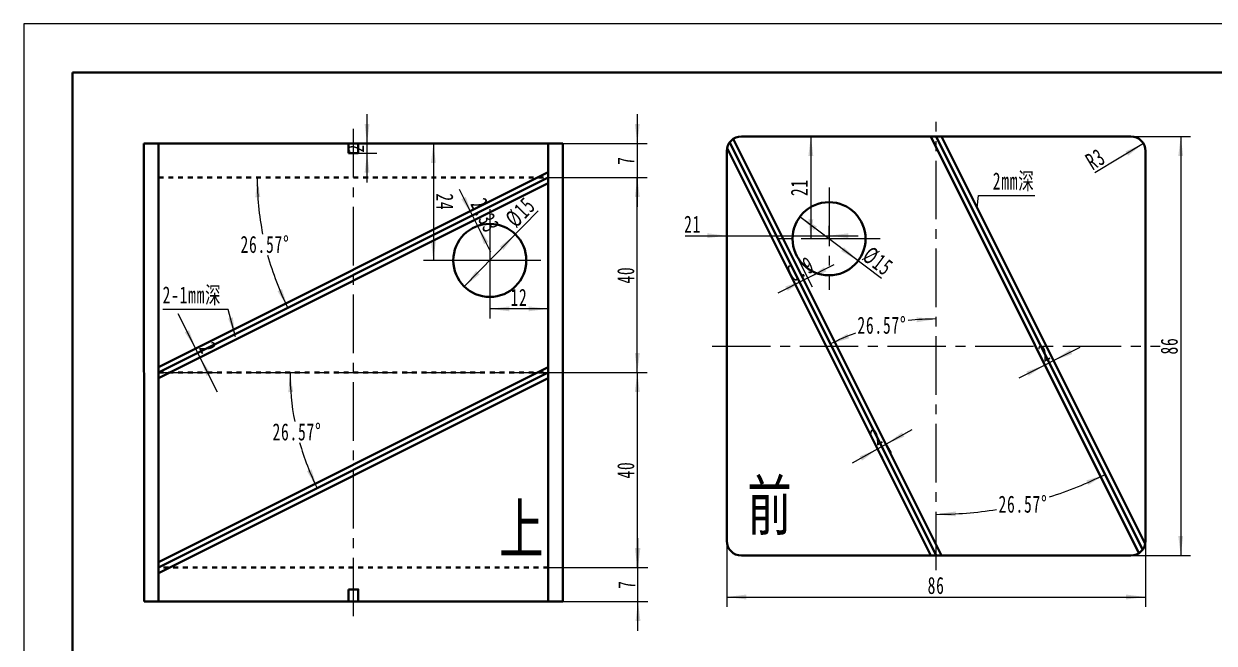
# Model space of a CAD drawing. Header units: millimetres. Extents: x -210 to 437, y -148 to 148.
# Drawn here: x -210 to 34.4, y 21.4 to 148.5 of the extents above; entities that cross this region are included whole.
import ezdxf

# ---------------------------------------------------------------- set-up
doc = ezdxf.new("R2010")
doc.units = ezdxf.units.MM
doc.linetypes.add('点画线', pattern=[18, 12, -2, 2, -2])
doc.linetypes.add('虚线', pattern=[2, 1, -1])
doc.layers.get('0').update_dxf_attribs({"lineweight": 35})
for name, color, linetype, lineweight in [('中心线层', 1, '点画线', 18), ('尺寸线层', 3, 'Continuous', 18), ('粗实线层', 7, 'Continuous', 35), ('细实线层', 7, 'Continuous', 18)]:
    doc.layers.add(name, color=color, linetype=linetype, lineweight=lineweight)
doc.styles.add('标准', font='', dxfattribs={"width": 0.667})
doc.styles.get('标准').set_extended_font_data('宋体')
doc.dimstyles.new('GB_尺寸', dxfattribs={"dimtxt": 3.5, "dimasz": 4, "dimexe": 2, "dimexo": 0, "dimtad": 1, "dimdsep": 46, "dimtxsty": '标准', "dimblk": '_CAXARROW', "dimcen": 0, "dimdle": 8, "dimazin": 2, "dimtfac": 0.707107, "dimtdec": 3, "dimtmove": 2, "dimatfit": 3, "dimfxl": 1, "dimfrac": 2, "dimtolj": 1, "dimarcsym": 1})

# ---------------------------------------------------------------- blocks, each defined once
blk = doc.blocks.new('$CAXA_FRAME_13B17AC1$')
at = {"layer": '粗实线层'}
for p, q in [((-200, 138.5), (-200, -138.5)), ((200, 138.5), (-200, 138.5))]:
    blk.add_line(p, q, dxfattribs=at)
at = {"layer": '细实线层'}
for p, q in [((210, 148.5), (-210, 148.5)), ((-210, 148.5), (-210, -148.5))]:
    blk.add_line(p, q, dxfattribs=at)
blk = doc.blocks.new('*X4')
at = {"layer": '尺寸线层', "linetype": 'Continuous'}
for points in [[(-32.92, 62.27), (-29.19, 63.8), (-29.68, 64.67)], [(-34.66, 61.28), (-37.9, 58.88), (-38.39, 59.75)]]:
    blk.add_hatch(color=0, dxfattribs=at).paths.add_polyline_path(points, flags=0)
at = {"layer": '尺寸线层', "color": 0, "linetype": 'Continuous'}
for p, q in [((-27.69, 65.21), (-39.89, 58.34)), ((-35.32, 62.45), (-33.68, 59.54)), ((-33.58, 63.43), (-31.94, 60.52))]:
    blk.add_line(p, q, dxfattribs=at)
at = {"layer": '尺寸线层', "color": 0, "insert": (-34.95, 63.83), "char_height": 3.5, "width": 7, "attachment_point": 5, "rotation": 29.4198, "line_spacing_factor": 1.15057, "style": '标准'}
blk.add_mtext('\\T1.1;2', dxfattribs=at)
blk = doc.blocks.new('_CAXARROW')
blk.add_hatch(color=0).paths.add_polyline_path([(0, 0), (-1, 0.125), (-1, -0.125)], flags=0)
blk = doc.blocks.new('*X5')
at = {"layer": '尺寸线层', "linetype": 'Continuous'}
for points in [[(1.45, 79.4), (5.25, 80.74), (4.81, 81.64)], [(-0.34, 78.51), (-3.69, 76.27), (-4.14, 77.16)]]:
    blk.add_hatch(color=0, dxfattribs=at).paths.add_polyline_path(points, flags=0)
at = {"layer": '尺寸线层', "color": 0, "linetype": 'Continuous'}
for p, q in [((6.82, 82.08), (-5.7, 75.82)), ((1.85, 78.61), (0.56, 81.19)), ((0.06, 77.72), (-1.23, 80.29))]:
    blk.add_line(p, q, dxfattribs=at)
at = {"layer": '尺寸线层', "color": 0, "insert": (-0.5, 81.06), "char_height": 3.5, "width": 7, "attachment_point": 5, "rotation": 26.57, "line_spacing_factor": 1.15057, "style": '标准'}
blk.add_mtext('\\T1.1;2', dxfattribs=at)
blk = doc.blocks.new('*X6')
at = {"layer": '尺寸线层', "color": 0, "linetype": 'Continuous'}
blk.add_line((-7.55, -2.54), (-7.3, 0), dxfattribs=at)
at = {"layer": '尺寸线层', "color": 0}
blk.add_line((-7.3, 0), (4.25, 0), dxfattribs=at)
at = {"layer": '尺寸线层', "color": 0, "insert": (0, 2.79), "char_height": 3.5, "width": 16.991, "attachment_point": 5, "line_spacing_factor": 1.15057, "style": '标准'}
blk.add_mtext('\\T1.1;2mm深', dxfattribs=at)
blk = doc.blocks.new('*X7')
at = {"layer": '尺寸线层', "linetype": 'Continuous'}
for points in [[(12.01, 56.05), (8.18, 54.8), (8.59, 53.89)], [(-22.67, 47.86), (-18.68, 48.46), (-18.65, 47.46)]]:
    blk.add_hatch(color=0, dxfattribs=at).paths.add_polyline_path(points, flags=0)
at = {"layer": '尺寸线层', "color": 0, "linetype": 'Continuous'}
for start, end in [(287.4431, 296.57), (270, 279.1972)]:
    blk.add_arc((-22.67, 125.4), 77.54, start, end, dxfattribs=at)
at = {"layer": '尺寸线层', "color": 0, "insert": (-4.85, 49.93), "char_height": 3.5, "width": 20.4497, "attachment_point": 5, "line_spacing_factor": 1.15057, "style": '标准'}
blk.add_mtext('\\T1.1;26.57%%D', dxfattribs=at)
blk = doc.blocks.new('*X8')
at = {"layer": '尺寸线层', "linetype": 'Continuous'}
for points in [[(-65.67, 30.9), (-61.67, 31.4), (-61.67, 30.4)], [(20.33, 30.9), (16.33, 31.4), (16.33, 30.4)]]:
    blk.add_hatch(color=0, dxfattribs=at).paths.add_polyline_path(points, flags=0)
at = {"layer": '尺寸线层', "color": 0, "linetype": 'Continuous'}
for p, q in [((-65.67, 42.4), (-65.67, 28.9)), ((20.33, 42.4), (20.33, 28.9)), ((-65.67, 30.9), (20.33, 30.9))]:
    blk.add_line(p, q, dxfattribs=at)
at = {"layer": '尺寸线层', "color": 0, "insert": (-22.67, 33.25), "char_height": 3.5, "width": 7, "attachment_point": 5, "line_spacing_factor": 1.15057, "style": '标准'}
blk.add_mtext('\\T1.1;86', dxfattribs=at)
blk = doc.blocks.new('*X15')
at = {"layer": '尺寸线层', "linetype": 'Continuous'}
for points in [[(-84.03, 76.95), (-83.53, 72.95), (-84.53, 72.95)], [(-84.03, 36.95), (-83.53, 40.95), (-84.53, 40.95)]]:
    blk.add_hatch(color=0, dxfattribs=at).paths.add_polyline_path(points, flags=0)
at = {"layer": '尺寸线层', "color": 0, "linetype": 'Continuous'}
for p, q in [((-102.32, 76.95), (-82.03, 76.95)), ((-84.03, 76.95), (-84.03, 36.95)), ((-102.32, 36.95), (-82.03, 36.95))]:
    blk.add_line(p, q, dxfattribs=at)
at = {"layer": '尺寸线层', "color": 0, "insert": (-86.39, 56.95), "char_height": 3.5, "width": 7, "attachment_point": 5, "rotation": 90, "line_spacing_factor": 1.15057, "style": '标准'}
blk.add_mtext('\\T1.1;40', dxfattribs=at)
blk = doc.blocks.new('*X16')
at = {"layer": '尺寸线层', "linetype": 'Continuous'}
for points in [[(-84.03, 116.95), (-84.53, 112.95), (-83.53, 112.95)], [(-84.03, 76.95), (-84.53, 80.95), (-83.53, 80.95)]]:
    blk.add_hatch(color=0, dxfattribs=at).paths.add_polyline_path(points, flags=0)
at = {"layer": '尺寸线层', "color": 0, "linetype": 'Continuous'}
for p, q in [((-102.32, 116.95), (-82.03, 116.95)), ((-84.03, 76.95), (-84.03, 116.95)), ((-102.32, 76.95), (-82.03, 76.95))]:
    blk.add_line(p, q, dxfattribs=at)
at = {"layer": '尺寸线层', "color": 0, "insert": (-86.39, 96.95), "char_height": 3.5, "width": 7, "attachment_point": 5, "rotation": 90, "line_spacing_factor": 1.15057, "style": '标准'}
blk.add_mtext('\\T1.1;40', dxfattribs=at)
blk = doc.blocks.new('*X17')
at = {"layer": '尺寸线层', "linetype": 'Continuous'}
for points in [[(-84.03, 123.95), (-83.53, 127.95), (-84.53, 127.95)], [(-84.03, 116.95), (-83.53, 112.95), (-84.53, 112.95)]]:
    blk.add_hatch(color=0, dxfattribs=at).paths.add_polyline_path(points, flags=0)
at = {"layer": '尺寸线层', "color": 0, "linetype": 'Continuous'}
for p, q in [((-84.03, 129.95), (-84.03, 110.95)), ((-102.32, 123.95), (-82.03, 123.95)), ((-102.32, 116.95), (-82.03, 116.95))]:
    blk.add_line(p, q, dxfattribs=at)
at = {"layer": '尺寸线层', "color": 0, "insert": (-86.37, 120.45), "char_height": 3.5, "width": 7, "attachment_point": 5, "rotation": 90, "line_spacing_factor": 1.15057, "style": '标准'}
blk.add_mtext('\\T1.1;7', dxfattribs=at)
blk = doc.blocks.new('*X18')
at = {"layer": '尺寸线层', "linetype": 'Continuous'}
for points in [[(-83.89, 36.95), (-84.39, 40.95), (-83.39, 40.95)], [(-83.89, 29.95), (-84.39, 25.95), (-83.39, 25.95)]]:
    blk.add_hatch(color=0, dxfattribs=at).paths.add_polyline_path(points, flags=0)
at = {"layer": '尺寸线层', "color": 0, "linetype": 'Continuous'}
for p, q in [((-83.89, 23.95), (-83.89, 42.95)), ((-102.32, 36.95), (-81.89, 36.95)), ((-99.33, 29.95), (-81.89, 29.95))]:
    blk.add_line(p, q, dxfattribs=at)
at = {"layer": '尺寸线层', "color": 0, "insert": (-86.22, 33.45), "char_height": 3.5, "width": 7, "attachment_point": 5, "rotation": 90, "line_spacing_factor": 1.15057, "style": '标准'}
blk.add_mtext('\\T1.1;7', dxfattribs=at)
blk = doc.blocks.new('*X19')
at = {"layer": '尺寸线层', "linetype": 'Continuous'}
for points in [[(-155.34, 76.95), (-154.69, 72.97), (-155.69, 72.92)], [(-149.74, 53.23), (-150.93, 57.07), (-151.85, 56.68)]]:
    blk.add_hatch(color=0, dxfattribs=at).paths.add_polyline_path(points, flags=0)
at = {"layer": '尺寸线层', "color": 0, "linetype": 'Continuous'}
for start, end in [(180, 190.9089), (195.6846, 206.57)]:
    blk.add_arc((-102.3, 76.95), 53.04, start, end, dxfattribs=at)
at = {"layer": '尺寸线层', "color": 0, "insert": (-153.92, 64.76), "char_height": 3.5, "width": 20.4497, "attachment_point": 5, "line_spacing_factor": 1.15057, "style": '标准'}
blk.add_mtext('\\T1.1;26.57%%D', dxfattribs=at)
blk = doc.blocks.new('*X20')
at = {"layer": '尺寸线层', "linetype": 'Continuous'}
for points in [[(-162.08, 116.95), (-161.45, 112.97), (-162.45, 112.92)], [(-155.77, 90.22), (-156.99, 94.06), (-157.9, 93.66)]]:
    blk.add_hatch(color=0, dxfattribs=at).paths.add_polyline_path(points, flags=0)
at = {"layer": '尺寸线层', "color": 0, "linetype": 'Continuous'}
for start, end in [(180, 191.1754), (195.4131, 206.57)]:
    blk.add_arc((-102.32, 116.95), 59.77, start, end, dxfattribs=at)
at = {"layer": '尺寸线层', "color": 0, "insert": (-160.49, 103.22), "char_height": 3.5, "width": 20.4497, "attachment_point": 5, "line_spacing_factor": 1.15057, "style": '标准'}
blk.add_mtext('\\T1.1;26.57%%D', dxfattribs=at)
blk = doc.blocks.new('*X34')
at = {"layer": '尺寸线层', "linetype": 'Continuous'}
for points in [[(-49.02, 96.33), (-45.22, 97.68), (-45.67, 98.57)], [(-49.82, 95.93), (-53.18, 93.7), (-53.63, 94.59)]]:
    blk.add_hatch(color=0, dxfattribs=at).paths.add_polyline_path(points, flags=0)
at = {"layer": '尺寸线层', "color": 0, "linetype": 'Continuous'}
for p, q in [((-52.25, 100.79), (-48.93, 94.15)), ((-51.45, 101.19), (-48.13, 94.55)), ((-43.66, 99.02), (-55.19, 93.25))]:
    blk.add_line(p, q, dxfattribs=at)
at = {"layer": '尺寸线层', "color": 0, "insert": (-50.48, 98.24), "char_height": 3.5, "width": 10.0057, "attachment_point": 5, "rotation": 26.57, "line_spacing_factor": 1.15057, "style": '标准'}
blk.add_mtext('\\T1.1;0.9', dxfattribs=at)
blk = doc.blocks.new('*X35')
at = {"layer": '尺寸线层', "linetype": 'Continuous'}
for points in [[(-65.67, 105.03), (-69.67, 105.53), (-69.67, 104.53)], [(-44.67, 105.03), (-40.67, 105.53), (-40.67, 104.53)]]:
    blk.add_hatch(color=0, dxfattribs=at).paths.add_polyline_path(points, flags=0)
at = {"layer": '尺寸线层', "color": 0, "linetype": 'Continuous'}
for p, q in [((-65.67, 104.56), (-65.67, 107.03)), ((-44.67, 104.4), (-44.67, 107.03)), ((-74.17, 105.03), (-38.67, 105.03))]:
    blk.add_line(p, q, dxfattribs=at)
at = {"layer": '尺寸线层', "color": 0, "insert": (-72.67, 107.4), "char_height": 3.5, "width": 7, "attachment_point": 5, "line_spacing_factor": 1.15057, "style": '标准'}
blk.add_mtext('\\T1.1;21', dxfattribs=at)
blk = doc.blocks.new('*X36')
at = {"layer": '尺寸线层', "linetype": 'Continuous'}
for points in [[(-48.4, 125.4), (-47.9, 121.4), (-48.9, 121.4)], [(-48.4, 104.4), (-47.9, 108.4), (-48.9, 108.4)]]:
    blk.add_hatch(color=0, dxfattribs=at).paths.add_polyline_path(points, flags=0)
at = {"layer": '尺寸线层', "color": 0, "linetype": 'Continuous'}
for p, q in [((-44.86, 125.4), (-50.4, 125.4)), ((-48.4, 125.4), (-48.4, 104.4)), ((-44.67, 104.4), (-50.4, 104.4))]:
    blk.add_line(p, q, dxfattribs=at)
at = {"layer": '尺寸线层', "color": 0, "insert": (-50.77, 114.9), "char_height": 3.5, "width": 7, "attachment_point": 5, "rotation": 90, "line_spacing_factor": 1.15057, "style": '标准'}
blk.add_mtext('\\T1.1;21', dxfattribs=at)
blk = doc.blocks.new('*X37')
at = {"layer": '尺寸线层', "linetype": 'Continuous'}
for points in [[(-50.65, 108.93), (-47.76, 106.12), (-47.16, 106.91)], [(-38.69, 99.87), (-42.18, 101.89), (-41.58, 102.68)]]:
    blk.add_hatch(color=0, dxfattribs=at).paths.add_polyline_path(points, flags=0)
at = {"layer": '尺寸线层', "color": 0, "linetype": 'Continuous'}
blk.add_line((-33.9, 96.23), (-50.65, 108.93), dxfattribs=at)
at = {"layer": '尺寸线层', "color": 0, "insert": (-34.66, 99.78), "char_height": 3.5, "width": 11.023, "attachment_point": 5, "rotation": 322.8235, "line_spacing_factor": 1.15057, "style": '标准'}
blk.add_mtext('\\T1.1;%%C15', dxfattribs=at)
blk = doc.blocks.new('*X41')
at = {"layer": '尺寸线层', "linetype": 'Continuous'}
for points in [[(-114.32, 90.02), (-110.32, 89.52), (-110.32, 90.52)], [(-102.32, 90.02), (-106.32, 89.52), (-106.32, 90.52)]]:
    blk.add_hatch(color=0, dxfattribs=at).paths.add_polyline_path(points, flags=0)
at = {"layer": '尺寸线层', "color": 0, "linetype": 'Continuous'}
for p, q in [((-114.32, 99.96), (-114.32, 88.02)), ((-102.32, 100.12), (-102.32, 88.02)), ((-102.32, 90.02), (-114.32, 90.02))]:
    blk.add_line(p, q, dxfattribs=at)
at = {"layer": '尺寸线层', "color": 0, "insert": (-108.32, 92.39), "char_height": 3.5, "width": 7, "attachment_point": 5, "line_spacing_factor": 1.15057, "style": '标准'}
blk.add_mtext('\\T1.1;12', dxfattribs=at)
blk = doc.blocks.new('*X42')
at = {"layer": '尺寸线层', "linetype": 'Continuous'}
for points in [[(-125.9, 123.96), (-125.4, 119.96), (-126.4, 119.96)], [(-125.9, 99.96), (-125.4, 103.96), (-126.4, 103.96)]]:
    blk.add_hatch(color=0, dxfattribs=at).paths.add_polyline_path(points, flags=0)
at = {"layer": '尺寸线层', "color": 0, "linetype": 'Continuous'}
for p, q in [((-114.58, 123.96), (-127.9, 123.96)), ((-125.9, 123.96), (-125.9, 99.96)), ((-114.32, 99.96), (-127.9, 99.96))]:
    blk.add_line(p, q, dxfattribs=at)
at = {"layer": '尺寸线层', "color": 0, "insert": (-123.54, 111.96), "char_height": 3.5, "width": 7, "attachment_point": 5, "rotation": 270.0002, "line_spacing_factor": 1.15057, "style": '标准'}
blk.add_mtext('\\T1.1;24', dxfattribs=at)
blk = doc.blocks.new('*X43')
at = {"layer": '尺寸线层', "linetype": 'Continuous'}
for points in [[(-109.08, 105.33), (-111.52, 102.12), (-112.23, 102.82)], [(-119.55, 94.59), (-116.4, 97.11), (-117.12, 97.8)]]:
    blk.add_hatch(color=0, dxfattribs=at).paths.add_polyline_path(points, flags=0)
at = {"layer": '尺寸线层', "color": 0, "linetype": 'Continuous'}
blk.add_line((-104.39, 110.15), (-119.55, 94.59), dxfattribs=at)
at = {"layer": '尺寸线层', "color": 0, "insert": (-108.01, 109.83), "char_height": 3.5, "width": 11.023, "attachment_point": 5, "rotation": 45.7411, "line_spacing_factor": 1.15057, "style": '标准'}
blk.add_mtext('\\T1.1;%%C15', dxfattribs=at)
blk = doc.blocks.new('*X47')
at = {"layer": '尺寸线层', "linetype": 'Continuous'}
for points in [[(-117.9, 109.18), (-119.24, 112.98), (-120.14, 112.54)], [(-116.86, 107.1), (-114.62, 103.75), (-115.52, 103.3)]]:
    blk.add_hatch(color=0, dxfattribs=at).paths.add_polyline_path(points, flags=0)
at = {"layer": '尺寸线层', "color": 0, "linetype": 'Continuous'}
for p, q in [((-120.58, 114.55), (-114.18, 101.73)), ((-118.48, 108.89), (-116.11, 110.08)), ((-117.44, 106.81), (-115.07, 107.99))]:
    blk.add_line(p, q, dxfattribs=at)
at = {"layer": '尺寸线层', "color": 0, "insert": (-115.27, 109.19), "char_height": 3.5, "width": 13.6001, "attachment_point": 5, "rotation": 296.57, "line_spacing_factor": 1.15057, "style": '标准'}
blk.add_mtext('\\T1.1;2.33', dxfattribs=at)
blk = doc.blocks.new('*X55')
at = {"layer": '尺寸线层', "linetype": 'Continuous'}
for points in [[(-22.67, 87.94), (-26.64, 87.27), (-26.71, 88.27)], [(-44.38, 82.81), (-40.53, 83.99), (-40.92, 84.91)]]:
    blk.add_hatch(color=0, dxfattribs=at).paths.add_polyline_path(points, flags=0)
at = {"layer": '尺寸线层', "color": 0, "linetype": 'Continuous'}
for start, end in [(90, 96.7783), (109.972, 116.57)]:
    blk.add_arc((-22.67, 39.4), 48.54, start, end, dxfattribs=at)
at = {"layer": '尺寸线层', "color": 0, "insert": (-33.82, 86.64), "char_height": 3.5, "width": 20.4497, "attachment_point": 5, "line_spacing_factor": 1.15057, "style": '标准'}
blk.add_mtext('\\T1.1;26.57%%D', dxfattribs=at)
blk = doc.blocks.new('*X56')
at = {"layer": '尺寸线层', "linetype": 'Continuous'}
blk.add_hatch(color=0, dxfattribs=at).paths.add_polyline_path([(19.9, 123.95), (16.73, 121.45), (16.22, 122.31)], flags=0)
at = {"layer": '尺寸线层', "color": 0, "linetype": 'Continuous'}
blk.add_line((19.9, 123.95), (9.89, 117.9), dxfattribs=at)
at = {"layer": '尺寸线层', "color": 0, "linetype": 'Continuous', "insert": (10.04, 120.74), "char_height": 3.5, "width": 7, "attachment_point": 5, "rotation": 31.1579, "line_spacing_factor": 1.15057, "style": '标准'}
blk.add_mtext('\\T1.1;R3', dxfattribs=at)
blk = doc.blocks.new('*X57')
at = {"layer": '尺寸线层', "linetype": 'Continuous'}
for points in [[(27.55, 125.4), (28.05, 121.4), (27.05, 121.4)], [(27.55, 39.4), (28.05, 43.4), (27.05, 43.4)]]:
    blk.add_hatch(color=0, dxfattribs=at).paths.add_polyline_path(points, flags=0)
at = {"layer": '尺寸线层', "color": 0, "linetype": 'Continuous'}
for p, q in [((17.33, 125.4), (29.55, 125.4)), ((27.55, 125.4), (27.55, 39.4)), ((17.33, 39.4), (29.55, 39.4))]:
    blk.add_line(p, q, dxfattribs=at)
at = {"layer": '尺寸线层', "color": 0, "insert": (25.2, 82.4), "char_height": 3.5, "width": 7, "attachment_point": 5, "rotation": 90, "line_spacing_factor": 1.15057, "style": '标准'}
blk.add_mtext('\\T1.1;86', dxfattribs=at)
blk = doc.blocks.new('*X58')
at = {"layer": '尺寸线层', "linetype": 'Continuous'}
for points in [[(-139.52, 123.95), (-140.02, 127.95), (-139.02, 127.95)], [(-139.52, 121.96), (-140.02, 117.96), (-139.02, 117.96)]]:
    blk.add_hatch(color=0, dxfattribs=at).paths.add_polyline_path(points, flags=0)
at = {"layer": '尺寸线层', "color": 0, "linetype": 'Continuous'}
for p, q in [((-139.52, 115.96), (-139.52, 129.95)), ((-141.32, 123.95), (-137.52, 123.95)), ((-141.32, 121.96), (-137.52, 121.96))]:
    blk.add_line(p, q, dxfattribs=at)
at = {"layer": '尺寸线层', "color": 0, "insert": (-141.87, 122.96), "char_height": 3.5, "width": 7, "attachment_point": 5, "rotation": 90, "line_spacing_factor": 1.15057, "style": '标准'}
blk.add_mtext('\\T1.1;2', dxfattribs=at)
blk = doc.blocks.new('*X62')
at = {"layer": '尺寸线层', "linetype": 'Continuous'}
for points in [[(-174.72, 81.86), (-176.96, 85.21), (-176.07, 85.66)], [(-173.83, 80.07), (-172.49, 76.27), (-171.59, 76.71)]]:
    blk.add_hatch(color=0, dxfattribs=at).paths.add_polyline_path(points, flags=0)
at = {"layer": '尺寸线层', "color": 0, "linetype": 'Continuous'}
for p, q in [((-170.25, 72.91), (-178.3, 89.01)), ((-173.13, 82.65), (-176.51, 80.96)), ((-172.24, 80.86), (-175.62, 79.17))]:
    blk.add_line(p, q, dxfattribs=at)
at = {"layer": '尺寸线层', "color": 0, "insert": (-172.17, 82.02), "char_height": 3.5, "width": 7, "attachment_point": 5, "rotation": 296.5772, "line_spacing_factor": 1.15057, "style": '标准'}
blk.add_mtext('\\T1.1;2', dxfattribs=at)
blk = doc.blocks.new('*X63')
at = {"layer": '尺寸线层', "linetype": 'Continuous'}
blk.add_hatch(color=0, dxfattribs=at).paths.add_polyline_path([(8.87, -5.61), (7.33, -1.88), (8.29, -1.62)], flags=0)
at = {"layer": '尺寸线层', "color": 0}
blk.add_line((7.33, 0), (-6.08, 0), dxfattribs=at)
at = {"layer": '尺寸线层', "color": 0, "linetype": 'Continuous'}
blk.add_line((8.87, -5.61), (7.33, 0), dxfattribs=at)
at = {"layer": '尺寸线层', "color": 0, "insert": (0, 2.79), "char_height": 3.5, "width": 24.3362, "attachment_point": 5, "line_spacing_factor": 1.15057, "style": '标准'}
blk.add_mtext('\\T1.1;2-1mm深', dxfattribs=at)

msp = doc.modelspace()

# ---------------------------------------------------------------- linework, layer by layer
at = {"layer": '中心线层'}
for p, q in [((-22.669, 36.399), (-22.669, 128.399)), ((-142.318, 26.949), (-142.318, 126.949)), ((-142.318, 118.449), (-142.318, 126.949)), ((-44.669, 114.899), (-44.669, 93.899)), ((-114.318, 110.462), (-114.318, 89.462)), ((-34.169, 104.399), (-55.169, 104.399)), ((-103.818, 99.962), (-124.818, 99.962)), ((-68.669, 82.399), (23.331, 82.399)), ((-182.318, 76.949), (-102.318, 76.949))]:
    msp.add_line(p, q, dxfattribs=at)
at = {"layer": '粗实线层'}
for p, q in [((-21.551, 39.399), (-64.315, 124.907)), ((-23.787, 125.399), (18.976, 39.89)), ((-22.669, 125.399), (19.723, 40.633)), ((-21.551, 125.399), (20.267, 41.781)), ((-182.318, 29.949), (-182.318, 123.949)), ((-102.318, 29.949), (-102.318, 123.949)), ((-23.787, 39.399), (-65.605, 123.016)), ((-22.669, 39.399), (-65.048, 124.137)), ((-185.34, 121.962), (-185.339, 121.962)), ((-143.318, 121.962), (-141.318, 121.962)), ((-99.318, 121.962), (-99.318, 121.962)), ((-102.318, 118.08), (-182.318, 78.059)), ((-102.318, 116.949), (-182.318, 76.941)), ((-102.318, 115.831), (-182.318, 75.821)), ((-102.318, 78.068), (-182.318, 38.05)), ((-102.318, 76.941), (-182.318, 36.932)), ((-102.318, 75.823), (-182.318, 35.824))]:
    msp.add_line(p, q, dxfattribs=at)
at = {"layer": '粗实线层', "linetype": '虚线'}
for p, q in [((-182.318, 116.949), (-102.318, 116.949)), ((-182.318, 76.941), (-102.318, 76.941)), ((-102.318, 36.949), (-182.318, 36.949))]:
    msp.add_line(p, q, dxfattribs=at)
at = {"layer": '粗实线层'}
for points in [[(-62.669, 125.399), (17.331, 125.399)], [(-185.319, 29.989), (-185.34, 123.962)], [(-185.34, 123.962), (-99.318, 123.962)], [(-143.318, 121.962), (-143.318, 123.949), (-141.318, 123.949), (-141.318, 121.962)], [(-99.318, 123.962), (-99.33, 29.949)], [(-65.669, 42.399), (-65.669, 122.399)], [(20.331, 122.399), (20.331, 42.399)], [(17.331, 39.399), (-62.669, 39.399)], [(-99.33, 29.949), (-185.319, 29.989)]]:
    msp.add_lwpolyline(points, dxfattribs=at)
msp.add_lwpolyline([(-143.318, 32.449), (-143.318, 29.949), (-141.318, 29.949), (-141.318, 32.449)], close=True, dxfattribs=at)
for centre in [(-44.669, 104.399), (-114.318, 99.962)]:
    msp.add_circle(centre, 7.5, dxfattribs=at)
for centre, start, end in [((-62.669, 122.399), 89.99999, 179.99999), ((17.331, 122.399), 0, 90), ((-62.669, 42.399), 180, 270), ((17.331, 42.399), 269.99999, 359.99999)]:
    msp.add_arc(centre, 3, start, end, dxfattribs=at)

# ---------------------------------------------------------------- block references
at = {"layer": '尺寸线层'}
for name, p in [('*X6', (-6.672, 113.287)), ('*X63', (-175.386, 89.914))]:
    msp.add_blockref(name, p, dxfattribs=at)
at = {"layer": '粗实线层'}
msp.add_blockref('$CAXA_FRAME_13B17AC1$', (0, 0), dxfattribs=at)

# ---------------------------------------------------------------- texts
at = {"layer": '尺寸线层', "char_height": 10, "attachment_point": 1, "line_spacing_factor": 1.15057, "style": '标准'}
for s, insert, width in [('\\T1.1;{\\fsimsun|b1|i0|c134|p2;前}', (-61.455, 54.687), 13.0561), ('\\T1.1;上', (-112.392, 49.902), 19.73715)]:
    msp.add_mtext(s, dxfattribs=dict(at, insert=insert, width=width))

# ---------------------------------------------------------------- dimensions: what is measured, and where the dimension line sits
at = {"layer": '尺寸线层'}
dim = msp.add_linear_dim(base=(-139.519, 123.949), p1=(-141.318, 121.962), p2=(-141.318, 123.949), angle=90, text='2', dimstyle='GB_尺寸', override={"dimsah": 1, "dimtfac": 1, "dimtfill": 1, "dimtzin": 0}, dxfattribs=at)
dim.commit()
dim.dimension.update_dxf_attribs({"geometry": '*X58', "text_midpoint": (-141.875, 122.956), "dimtype": 160})
for base, p1, p2, angle, picture, middle in [((-84.035, 116.949), (-102.318, 123.949), (-102.318, 116.949), 270, '*X17', (-86.371, 120.449)), ((-48.4, 104.399), (-44.864, 125.399), (-44.669, 104.399), 90, '*X36', (-50.765, 114.899)), ((27.553, 39.399), (17.331, 125.399), (17.331, 39.399), 90, '*X57', (25.197, 82.399)), ((-125.898, 99.962), (-114.575, 123.962), (-114.318, 99.962), 90.00023, '*X42', (-123.542, 111.962)), ((-116.859, 107.099), (-118.484, 108.892), (-117.441, 106.808), 296.57, '*X47', (-115.273, 109.195)), ((-84.035, 116.949), (-102.318, 76.949), (-102.318, 116.949), 90, '*X16', (-86.39, 96.949)), ((-44.669, 105.034), (-65.669, 104.558), (-44.669, 104.399), 180, '*X35', (-72.668, 107.399)), ((-49.825, 95.934), (-51.452, 101.19), (-52.253, 100.79), 206.57, '*X34', (-50.478, 98.241)), ((-114.318, 90.02), (-102.318, 100.118), (-114.318, 99.962), 180, '*X41', (-108.318, 92.385)), ((-0.336, 78.506), (1.847, 78.61), (0.059, 77.716), 206.57, '*X5', (-0.496, 81.06)), ((-84.035, 36.949), (-102.318, 76.949), (-102.318, 36.949), 270, '*X15', (-86.39, 56.949)), ((-34.664, 61.283), (-33.579, 63.434), (-35.323, 62.451), 209.41982, '*X4', (-34.949, 63.826)), ((-83.888, 36.949), (-99.33, 29.949), (-102.318, 36.949), 90, '*X18', (-86.224, 33.449)), ((20.331, 30.896), (-65.669, 42.399), (20.331, 42.399), 0, '*X8', (-22.669, 33.251))]:
    dim = msp.add_linear_dim(base=base, p1=p1, p2=p2, angle=angle, dimstyle='GB_尺寸', override={"dimsah": 1, "dimtfill": 1, "dimtzin": 0}, dxfattribs=at)
    dim.commit()
    dim.dimension.update_dxf_attribs({"geometry": picture, "text_midpoint": middle, "dimtype": 160})
for base, line1, line2, picture, middle in [((-33.823, 86.638), ((-22.669, 36.399), (-22.669, 128.399)), ((-22.669, 39.399), (-65.048, 124.137)), '*X55', (-33.823, 86.638)), ((-4.851, 49.934), ((-22.669, 125.399), (19.723, 40.633)), ((-22.669, 36.399), (-22.669, 128.399)), '*X7', (-4.851, 49.934)), ((-160.485, 103.215), ((-182.318, 116.949), (-102.318, 116.949)), ((-102.318, 116.949), (-182.318, 76.941)), '*X20', (-160.485, 103.215)), ((-153.918, 64.762), ((-182.318, 76.949), (-102.318, 76.949)), ((-102.318, 76.941), (-182.318, 36.932)), '*X19', (-153.918, 64.762))]:
    dim = msp.add_angular_dim_2l(base=base, line1=line1, line2=line2, dimstyle='GB_尺寸', override={"dimtad": 0, "dimtih": 1, "dimtoh": 1, "dimsah": 1, "dimtdec": 2, "dimtfill": 1, "dimtzin": 8}, dxfattribs=at)
    dim.commit()
    dim.dimension.update_dxf_attribs({"geometry": picture, "text_midpoint": middle})
dim = msp.add_radius_dim(center=(17.331, 122.399), mpoint=(19.898, 123.951), dimstyle='GB_尺寸', override={"dimpost": 'R<>', "dimsah": 1, "dimtfill": 1, "dimtzin": 0}, dxfattribs=at)
dim.commit()
dim.dimension.update_dxf_attribs({"geometry": '*X56', "text_midpoint": (11.258, 118.727)})
for p1, p2, picture, middle in [((-119.552, 94.591), (-109.083, 105.334), '*X43', (-106.313, 108.176)), ((-50.645, 108.931), (-38.693, 99.867), '*X37', (-36.092, 97.894))]:
    dim = msp.add_diameter_dim_2p(p1=p1, p2=p2, dimstyle='GB_尺寸', override={"dimpost": '%%C<>', "dimsah": 1, "dimtfill": 1, "dimtzin": 0}, dxfattribs=at)
    dim.commit()
    dim.dimension.update_dxf_attribs({"geometry": picture, "text_midpoint": middle, "dimtype": 163})
dim = msp.add_linear_dim(base=(-174.724, 81.858), p1=(-172.238, 80.865), p2=(-173.133, 82.654), angle=116.57721, dimstyle='GB_尺寸', override={"dimsah": 1, "dimtfac": 1, "dimtfill": 1, "dimtzin": 8}, dxfattribs=at)
dim.commit()
dim.dimension.update_dxf_attribs({"geometry": '*X62', "text_midpoint": (-172.17, 82.017)})

doc.saveas('drawing.dxf')
